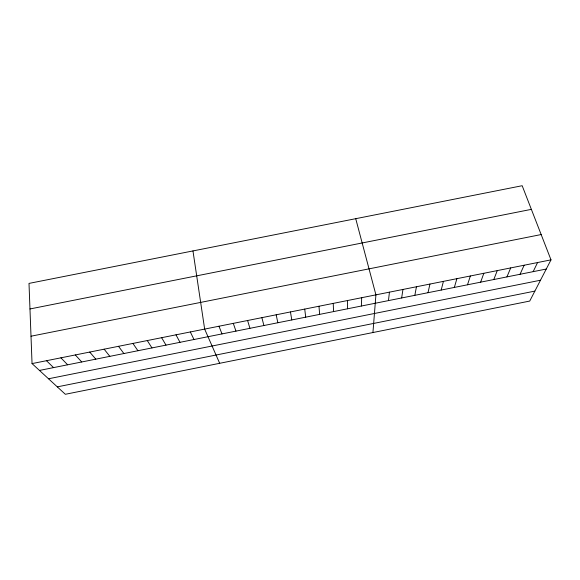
<?xml version="1.0" encoding="UTF-8"?>
<svg xmlns="http://www.w3.org/2000/svg" width="580" height="580" viewBox="0 0 580 580"><rect width="100%" height="100%" fill="white"/><g stroke="black" fill="none" stroke-linecap="round" stroke-linejoin="round"><path stroke-width="0.87" d="M347.471 308.814L347.471 300.541M361.369 306.03L361.702 297.7M372.933 332.536L375.92 294.857L355.728 218.689M388.462 300.607L389.441 292.153M401.65 297.968L402.948 289.456M414.838 295.329L416.447 286.752M428.018 292.697L429.939 284.055M441.184 290.058L443.424 281.365M454.35 287.426L456.902 278.668M467.502 284.794L470.365 275.978M480.646 282.163L483.829 273.289M493.79 279.538L497.277 270.599M506.92 276.906L510.719 267.909M520.042 274.282L524.153 265.227M533.158 271.657L537.58 262.544M551 259.862L529.736 301.063L65.344 394.284L32.045 363.595L29 283.402L522.174 185.716L551 259.862L32.045 363.595M57.297 386.867L534.876 291.102M29.972 308.959L531.367 209.358M31.008 336.212L541.162 234.552M39.469 370.431L546.266 269.033M48.517 378.776L540.487 280.227M46.48 360.709L53.563 367.611M60.907 357.824L67.65 364.798M75.328 354.945L81.722 361.978M89.733 352.06L95.787 359.165M104.132 349.182L109.845 356.352M118.516 346.311L123.895 353.546M132.9 343.433L137.938 350.733M147.269 340.562L151.967 347.927M161.631 337.69L165.989 345.122M175.979 334.82L180.003 342.316M190.32 331.956L194.003 339.517M219.675 363.305L204.653 329.092L192.966 250.923M218.979 326.228L221.988 333.913M233.29 323.364L235.966 331.122M247.595 320.508L249.936 328.324M261.892 317.651L263.893 325.532M276.174 314.795L277.842 322.741M290.457 311.938L291.791 319.95M304.725 309.089L305.718 317.166M318.978 306.24L319.645 314.375M333.232 303.391L333.565 311.59"/></g></svg>
